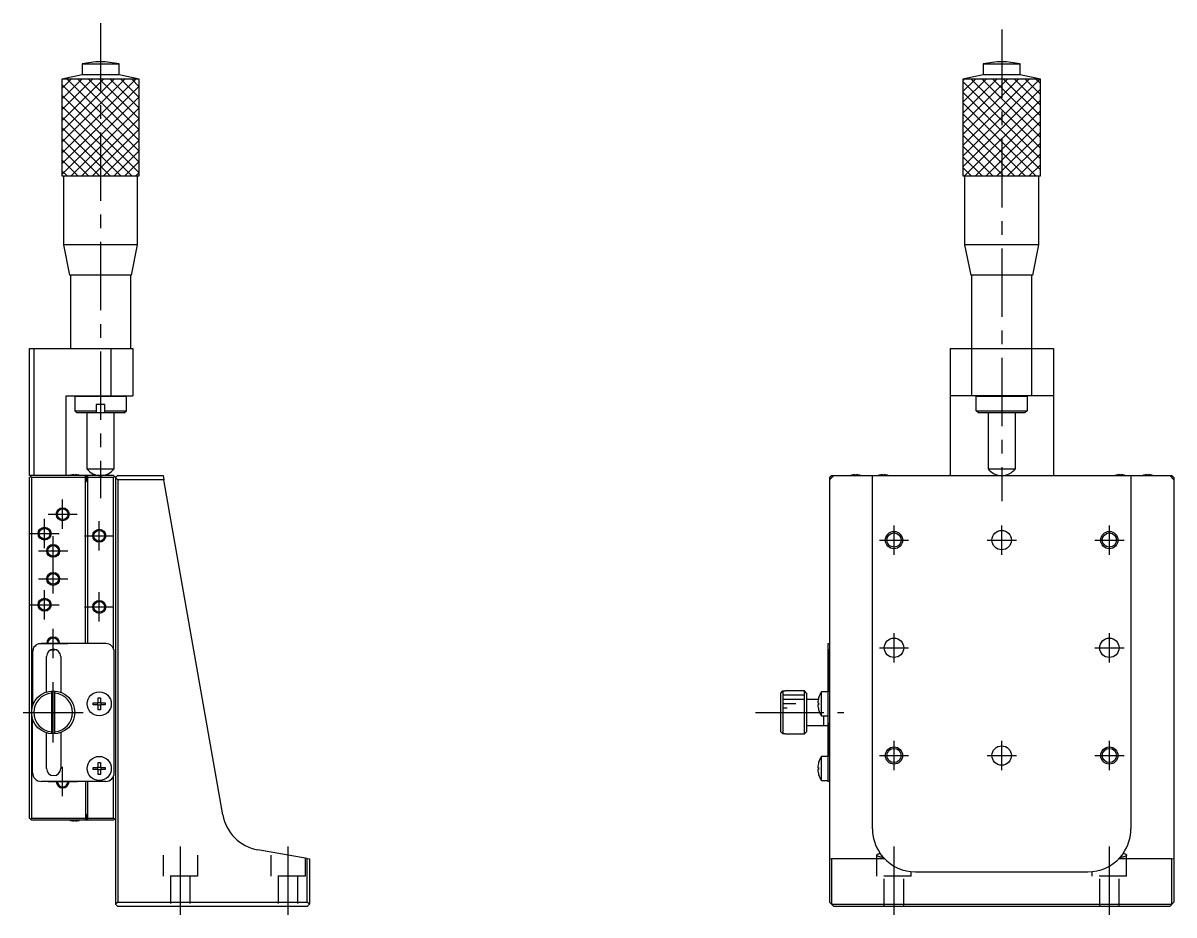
# Model space of a CAD drawing. Extents: x 0 to 620, y -8 to 411.
# Drawn here: x 352.3 to 619.5, y 117.5 to 324.5 of the extents above; entities that cross this region are included whole.
import ezdxf

# ---------------------------------------------------------------- set-up
doc = ezdxf.new("R2010")
doc.units = 0
doc.header["$LTSCALE"] = 0.5
doc.linetypes.add('CENTER', pattern=[50.8, 31.75, -6.35, 6.35, -6.35])
doc.linetypes.add('DASHED', pattern=[19.05, 12.7, -6.35])
for name, color, linetype in [('MSM_CENTER', 1, 'CENTER'), ('MSM_CONTINUOUS', 7, 'CONTINUOUS'), ('MSM_DASHED', 4, 'DASHED'), ('MSM_NARROW', 5, 'CONTINUOUS')]:
    doc.layers.add(name, color=color, linetype=linetype)

msp = doc.modelspace()

# ---------------------------------------------------------------- linework, layer by layer
at = {"layer": 'MSM_CENTER'}
for p, q in [((370.305297, 324.500469), (370.305297, 214.250469)), ((579.519684, 323.000469), (579.519684, 213.500469)), ((361.505297, 207.100469), (361.505297, 213.900469)), ((357.305297, 202.600469), (357.305297, 209.400469)), ((358.105297, 210.500469), (364.905297, 210.500469)), ((370.005297, 202.100469), (370.005297, 208.900469)), ((353.905297, 206.000469), (360.705297, 206.000469)), ((554.519684, 201.100469), (554.519684, 207.900469)), ((579.519684, 201.100469), (579.519684, 207.900469)), ((604.519684, 201.100469), (604.519684, 207.900469)), ((359.305297, 192.100469), (359.305297, 205.400469)), ((366.605297, 205.500469), (373.405297, 205.500469)), ((551.119684, 204.500469), (557.919684, 204.500469)), ((576.119684, 204.500469), (582.919684, 204.500469)), ((601.119684, 204.500469), (607.919684, 204.500469)), ((355.905297, 202.000469), (362.705297, 202.000469)), ((355.905297, 195.500469), (362.705297, 195.500469)), ((357.305297, 186.100469), (357.305297, 192.900469)), ((370.005297, 185.600469), (370.005297, 192.400469)), ((353.905297, 189.500469), (360.705297, 189.500469)), ((366.605297, 189.000469), (373.405297, 189.000469)), ((359.305297, 177.100469), (359.305297, 183.900469)), ((554.519684, 176.100469), (554.519684, 182.900469)), ((604.519684, 176.100469), (604.519684, 182.900469)), ((355.905297, 180.500469), (362.705297, 180.500469)), ((551.119684, 179.500469), (557.919684, 179.500469)), ((601.119684, 179.500469), (607.919684, 179.500469)), ((359.305297, 157.500469), (359.305297, 171.500469)), ((352.305297, 164.500469), (366.305297, 164.500469)), ((522.369684, 164.500469), (542.869684, 164.500469)), ((554.519684, 151.100469), (554.519684, 157.900469)), ((579.519684, 151.100469), (579.519684, 157.900469)), ((604.519684, 151.100469), (604.519684, 157.900469)), ((551.119684, 154.500469), (557.919684, 154.500469)), ((576.119684, 154.500469), (582.919684, 154.500469)), ((601.119684, 154.500469), (607.919684, 154.500469)), ((361.505297, 145.100469), (361.505297, 151.900469)), ((358.105297, 148.500469), (364.905297, 148.500469)), ((554.519684, 117.500469), (554.519684, 135.588632)), ((604.519684, 117.500469), (604.519684, 135.588632)), ((388.805297, 133.382104), (388.805297, 117.500469)), ((413.805297, 133.382104), (413.805297, 117.500469))]:
    msp.add_line(p, q, dxfattribs=at)
at = {"layer": 'MSM_CONTINUOUS'}
for p, q in [((366.005297, 315.000469), (374.605297, 315.000469)), ((366.005297, 315.000469), (366.005297, 312.500469)), ((374.605297, 312.500469), (374.605297, 315.000469)), ((575.219684, 315.000469), (583.819684, 315.000469)), ((575.219684, 315.000469), (575.219684, 312.500469)), ((583.819684, 312.500469), (583.819684, 315.000469)), ((366.005297, 312.500469), (361.305297, 311.500469)), ((379.305297, 311.500469), (361.305297, 311.500469)), ((361.305297, 311.500469), (361.305297, 289.000469)), ((374.605297, 312.500469), (366.005297, 312.500469)), ((379.305297, 311.500469), (374.605297, 312.500469)), ((379.305297, 289.000469), (379.305297, 311.500469)), ((575.219684, 312.500469), (570.519684, 311.500469)), ((588.519684, 311.500469), (570.519684, 311.500469)), ((570.519684, 311.500469), (570.519684, 289.000469)), ((583.819684, 312.500469), (575.219684, 312.500469)), ((588.519684, 311.500469), (583.819684, 312.500469)), ((588.519684, 289.000469), (588.519684, 311.500469)), ((361.305297, 289.000469), (379.305297, 289.000469)), ((361.705297, 289.000469), (361.705297, 273.000469)), ((378.905297, 273.000469), (378.905297, 289.000469)), ((570.519684, 289.000469), (588.519684, 289.000469)), ((570.919684, 289.000469), (570.919684, 273.000469)), ((588.119684, 273.000469), (588.119684, 289.000469)), ((378.905297, 273.000469), (361.705297, 273.000469)), ((361.705297, 273.000469), (363.105297, 266.000469)), ((377.505297, 266.000469), (378.905297, 273.000469)), ((588.119684, 273.000469), (570.919684, 273.000469)), ((570.919684, 273.000469), (572.319684, 266.000469)), ((586.719684, 266.000469), (588.119684, 273.000469)), ((377.505297, 266.000469), (363.105297, 266.000469)), ((363.305297, 266.000469), (363.305297, 249.000469)), ((377.305297, 249.000469), (377.305297, 266.000469)), ((586.719684, 266.000469), (572.319684, 266.000469)), ((572.519684, 266.000469), (572.519684, 238.000469)), ((586.519684, 238.000469), (586.519684, 266.000469)), ((353.805297, 219.500469), (353.805297, 249.000469)), ((353.805297, 249.000469), (377.805297, 249.000469)), ((354.805297, 249.000469), (354.805297, 219.500469)), ((372.805297, 238.000469), (372.805297, 249.000469)), ((377.805297, 249.000469), (377.805297, 238.000469)), ((567.519684, 249.000469), (591.519684, 249.000469)), ((567.519684, 249.000469), (567.519684, 219.500469)), ((591.519684, 249.000469), (591.519684, 219.500469)), ((362.305297, 238.000469), (377.805297, 238.000469)), ((362.305297, 219.500469), (362.305297, 238.000469)), ((364.505297, 238.000469), (364.305297, 237.800469)), ((376.305297, 237.800469), (376.105297, 238.000469)), ((591.519684, 238.000469), (567.519684, 238.000469)), ((573.719684, 238.000469), (573.519684, 237.800469)), ((585.519684, 237.800469), (585.319684, 238.000469)), ((376.305297, 237.800469), (364.305297, 237.800469)), ((364.305297, 237.800469), (364.305297, 234.500469)), ((371.305297, 236.000469), (369.305297, 236.000469)), ((369.305297, 236.000469), (369.305297, 234.000469)), ((371.305297, 234.000469), (371.305297, 236.000469)), ((376.305297, 234.500469), (376.305297, 237.800469)), ((585.519684, 237.800469), (573.519684, 237.800469)), ((573.519684, 237.800469), (573.519684, 236.000469)), ((573.603605, 236.000469), (573.519684, 236.000469)), ((573.603605, 234.500469), (573.603605, 236.000469)), ((585.519684, 236.000469), (585.435764, 236.000469)), ((585.435764, 236.000469), (585.435764, 234.500469)), ((585.519684, 236.000469), (585.519684, 237.800469)), ((364.305297, 234.500469), (369.305297, 234.500469)), ((364.305297, 234.500469), (364.805297, 234.000469)), ((375.805297, 234.000469), (364.805297, 234.000469)), ((367.130297, 234.000469), (367.130297, 221.067648)), ((371.305297, 234.500469), (376.305297, 234.500469)), ((373.480297, 221.067648), (373.480297, 234.000469)), ((375.805297, 234.000469), (376.305297, 234.500469)), ((573.603605, 234.500469), (585.435764, 234.500469)), ((574.111358, 234.000469), (573.603605, 234.500469)), ((584.928011, 234.000469), (574.111358, 234.000469)), ((576.344684, 234.000469), (576.344684, 221.067648)), ((582.694684, 221.067648), (582.694684, 234.000469)), ((585.435764, 234.500469), (584.928011, 234.000469)), ((373.305297, 219.500469), (353.805297, 219.500469)), ((353.805297, 219.000469), (354.305297, 219.500469)), ((354.305297, 219.000469), (354.055297, 219.250469)), ((363.418935, 219.56999), (363.416681, 219.574613)), ((364.125297, 219.56999), (364.125297, 219.690328)), ((364.485297, 219.56999), (364.125297, 219.56999)), ((364.485297, 219.690328), (364.485297, 219.56999)), ((365.193912, 219.574613), (365.191658, 219.56999)), ((366.805297, 180.500469), (366.805297, 219.500469)), ((367.005297, 219.500469), (367.005297, 218.100469)), ((367.130297, 221.067648), (373.480297, 221.067648)), ((367.305297, 219.500469), (367.305297, 180.500469)), ((373.305297, 219.500469), (374.305297, 218.500469)), ((373.305297, 219.000469), (373.555297, 219.250469)), ((374.305297, 219.500469), (373.805297, 219.000469)), ((374.305297, 219.500469), (384.805297, 219.500469)), ((384.805297, 219.500469), (384.981624, 218.500469)), ((539.519684, 219.000469), (540.019684, 219.500469)), ((540.519684, 219.500469), (539.519684, 218.500469)), ((539.769684, 219.250469), (540.019684, 219.000469)), ((540.019684, 219.500469), (619.019684, 219.500469)), ((544.733323, 219.56999), (544.731068, 219.574613)), ((545.439684, 219.56999), (545.439684, 219.690328)), ((545.799684, 219.56999), (545.439684, 219.56999)), ((545.799684, 219.690328), (545.799684, 219.56999)), ((546.5083, 219.574613), (546.506046, 219.56999)), ((549.519684, 137.500469), (549.519684, 219.500469)), ((551.133323, 219.56999), (551.131068, 219.574613)), ((551.839684, 219.56999), (551.839684, 219.690328)), ((552.199684, 219.56999), (551.839684, 219.56999)), ((552.199684, 219.690328), (552.199684, 219.56999)), ((552.9083, 219.574613), (552.906046, 219.56999)), ((576.344684, 221.067648), (582.694684, 221.067648)), ((606.133323, 219.56999), (606.131068, 219.574613)), ((606.839684, 219.56999), (606.839684, 219.690328)), ((607.199684, 219.56999), (606.839684, 219.56999)), ((607.199684, 219.690328), (607.199684, 219.56999)), ((607.9083, 219.574613), (607.906046, 219.56999)), ((609.519684, 219.500469), (609.519684, 137.500469)), ((612.533323, 219.56999), (612.531068, 219.574613)), ((613.239684, 219.56999), (613.239684, 219.690328)), ((613.599684, 219.56999), (613.239684, 219.56999)), ((613.599684, 219.690328), (613.599684, 219.56999)), ((614.3083, 219.574613), (614.306046, 219.56999)), ((619.519684, 218.500469), (618.519684, 219.500469)), ((619.519684, 219.000469), (619.019684, 219.500469)), ((619.019684, 219.000469), (619.269684, 219.250469)), ((353.805297, 140.000469), (353.805297, 219.000469)), ((354.305297, 219.000469), (354.305297, 140.000469)), ((366.805297, 219.000469), (354.305297, 219.000469)), ((366.805297, 218.100469), (367.005297, 218.100469)), ((373.305297, 219.000469), (367.305297, 219.000469)), ((373.305297, 179.372249), (373.305297, 219.000469)), ((373.805297, 219.000469), (373.805297, 120.000469)), ((384.981624, 218.500469), (374.305297, 218.500469)), ((374.305297, 218.500469), (374.305297, 120.500469)), ((398.695052, 140.72775), (384.981624, 218.500469)), ((539.519684, 219.000469), (539.519684, 120.500469)), ((619.519684, 219.000469), (619.519684, 120.500469)), ((371.505297, 180.500469), (356.505297, 180.500469)), ((539.219682, 179.150469), (539.219682, 177.500469)), ((539.219684, 148.500469), (539.219684, 180.500469)), ((539.219684, 180.500469), (539.519684, 180.500469)), ((354.505297, 178.500469), (354.505297, 165.900469)), ((357.755297, 169.254152), (357.755297, 177.500469)), ((361.055297, 177.500469), (361.055297, 169.184217)), ((373.505297, 150.500469), (373.505297, 178.500469)), ((539.219682, 177.500469), (539.219683, 169.300469)), ((358.905297, 169.484443), (358.905297, 159.516494)), ((359.705297, 159.516494), (359.705297, 169.484443)), ((528.219684, 168.982656), (528.719684, 169.484443)), ((528.219684, 160.018282), (528.219684, 168.982656)), ((528.719684, 169.484443), (528.719684, 159.516494)), ((528.719684, 169.484443), (529.219684, 169.484443)), ((529.219684, 169.484443), (529.219684, 169.500469)), ((533.719684, 169.500469), (529.219684, 169.500469)), ((533.719684, 159.500469), (533.719684, 169.500469)), ((534.219684, 169.000469), (533.719684, 169.500469)), ((534.219684, 169.000469), (534.219684, 160.000469)), ((537.677221, 163.700469), (537.677221, 169.300469)), ((539.219684, 169.300469), (537.677221, 169.300469)), ((368.606157, 166.760469), (369.745297, 166.760469)), ((368.606157, 166.240469), (368.606157, 166.760469)), ((369.745297, 166.240469), (368.606157, 166.240469)), ((369.675855, 166.240469), (369.675855, 166.760469)), ((369.745297, 167.899608), (370.265297, 167.899608)), ((369.745297, 166.760469), (369.745297, 167.899608)), ((369.745297, 166.829911), (370.265297, 166.829911)), ((369.745297, 165.10133), (369.745297, 166.240469)), ((370.265297, 166.171027), (369.745297, 166.171027)), ((370.265297, 167.899608), (370.265297, 166.760469)), ((370.265297, 166.760469), (371.404436, 166.760469)), ((370.265297, 166.240469), (370.265297, 165.10133)), ((371.404436, 166.240469), (370.265297, 166.240469)), ((370.334738, 166.760469), (370.334738, 166.240469)), ((371.404436, 166.760469), (371.404436, 166.240469)), ((536.927609, 167.500469), (534.219684, 167.500469)), ((536.833223, 166.760469), (537.02648, 166.760469)), ((537.02648, 166.240469), (536.833223, 166.240469)), ((537.020311, 167.902617), (537.02648, 167.899608)), ((537.02648, 166.760469), (537.02648, 166.240469)), ((354.505297, 150.500469), (354.505297, 163.100469)), ((370.265297, 165.10133), (369.745297, 165.10133)), ((537.02648, 165.10133), (537.020311, 165.098321)), ((537.677221, 163.700469), (539.219684, 163.700469)), ((538.219684, 161.500469), (538.219684, 163.700469)), ((534.219684, 161.500469), (539.219684, 161.500469)), ((539.219684, 162.06377), (539.219683, 154.300469)), ((539.219683, 154.300469), (539.219683, 161.500469)), ((357.755297, 151.500469), (357.755297, 159.746786)), ((361.055297, 159.81672), (361.055297, 151.500469)), ((528.719684, 159.516494), (528.219684, 160.018282)), ((529.219684, 159.516494), (528.719684, 159.516494)), ((529.219684, 159.500469), (529.219684, 159.516494)), ((529.219684, 159.500469), (533.719684, 159.500469)), ((533.719684, 159.500469), (534.219684, 160.000469)), ((369.745297, 152.899608), (370.265297, 152.899608)), ((369.745297, 151.760469), (369.745297, 152.899608)), ((370.265297, 152.899608), (370.265297, 151.760469)), ((537.020311, 152.902617), (537.02648, 152.899608)), ((537.677221, 148.700469), (537.677221, 154.300469)), ((539.219684, 154.300469), (537.677221, 154.300469)), ((368.606157, 151.760469), (369.745297, 151.760469)), ((368.606157, 151.240469), (368.606157, 151.760469)), ((369.745297, 151.240469), (368.606157, 151.240469)), ((369.675855, 151.240469), (369.675855, 151.760469)), ((369.745297, 151.829911), (370.265297, 151.829911)), ((369.745297, 150.10133), (369.745297, 151.240469)), ((370.265297, 151.171027), (369.745297, 151.171027)), ((370.265297, 150.10133), (369.745297, 150.10133)), ((370.265297, 151.760469), (371.404436, 151.760469)), ((370.265297, 151.240469), (370.265297, 150.10133)), ((371.404436, 151.240469), (370.265297, 151.240469)), ((370.334738, 151.760469), (370.334738, 151.240469)), ((371.404436, 151.760469), (371.404436, 151.240469)), ((536.833223, 151.760469), (537.02648, 151.760469)), ((537.02648, 151.240469), (536.833223, 151.240469)), ((537.02648, 150.10133), (537.020311, 150.098321)), ((537.02648, 151.760469), (537.02648, 151.240469)), ((371.505297, 148.500469), (356.505297, 148.500469)), ((366.805297, 148.500469), (366.805297, 139.500469)), ((367.305297, 148.500469), (367.305297, 139.500469)), ((373.305297, 140.000469), (373.305297, 149.628689)), ((537.677221, 148.700469), (539.219684, 148.700469)), ((539.519684, 148.500469), (539.219684, 148.500469)), ((354.305297, 139.500469), (353.805297, 140.000469)), ((354.055297, 139.750469), (354.305297, 140.000469)), ((354.305297, 140.000469), (366.805297, 140.000469)), ((373.305297, 139.500469), (354.305297, 139.500469)), ((363.416681, 139.426325), (363.418935, 139.430947)), ((364.125297, 139.430947), (364.485297, 139.430947)), ((364.125297, 139.31061), (364.125297, 139.430947)), ((364.485297, 139.430947), (364.485297, 139.31061)), ((365.191658, 139.430947), (365.193912, 139.426325)), ((366.805297, 140.900469), (367.005297, 140.900469)), ((367.005297, 139.500469), (367.005297, 140.900469)), ((367.305297, 140.000469), (373.305297, 140.000469)), ((373.555297, 139.750469), (373.305297, 140.000469)), ((373.805297, 140.000469), (373.305297, 139.500469)), ((418.305297, 130.588632), (406.806648, 132.616154)), ((550.519684, 131.382104), (550.532334, 131.43815)), ((550.531263, 131.328477), (550.519684, 131.382104)), ((550.565932, 131.275162), (550.531263, 131.328477)), ((550.532334, 131.43815), (550.570201, 131.493843)), ((550.62349, 131.222465), (550.565932, 131.275162)), ((550.570201, 131.493843), (550.633047, 131.548828)), ((550.703604, 131.170693), (550.62349, 131.222465)), ((550.633047, 131.548828), (550.720475, 131.602759)), ((550.805811, 131.120144), (550.703604, 131.170693)), ((550.720475, 131.602759), (550.83193, 131.655295)), ((550.929519, 131.071112), (550.805811, 131.120144)), ((550.83193, 131.655295), (550.96671, 131.706103)), ((551.074011, 131.023881), (550.929519, 131.071112)), ((550.96671, 131.706103), (551.12396, 131.754861)), ((551.238451, 130.978723), (551.074011, 131.023881)), ((551.12396, 131.754861), (551.302687, 131.801263)), ((551.421887, 130.935901), (551.238451, 130.978723)), ((552.073117, 130.825993), (551.302687, 131.801263)), ((551.623257, 130.895661), (551.421887, 130.935901)), ((607.736682, 131.801263), (606.977829, 130.838932)), ((607.617482, 130.935901), (607.416112, 130.895661)), ((607.800918, 130.978723), (607.617482, 130.935901)), ((607.736682, 131.801263), (607.915409, 131.754861)), ((607.965358, 131.023881), (607.800918, 130.978723)), ((607.915409, 131.754861), (608.072659, 131.706103)), ((608.10985, 131.071112), (607.965358, 131.023881)), ((608.072659, 131.706103), (608.207438, 131.655295)), ((608.233558, 131.120144), (608.10985, 131.071112)), ((608.207438, 131.655295), (608.318894, 131.602759)), ((608.335765, 131.170693), (608.233558, 131.120144)), ((608.318894, 131.602759), (608.406322, 131.548828)), ((608.415879, 131.222465), (608.335765, 131.170693)), ((608.406322, 131.548828), (608.469168, 131.493843)), ((608.473437, 131.275162), (608.415879, 131.222465)), ((608.469168, 131.493843), (608.507035, 131.43815)), ((608.508106, 131.328477), (608.473437, 131.275162)), ((608.507035, 131.43815), (608.519684, 131.382104)), ((608.519684, 131.382104), (608.508106, 131.328477)), ((418.305297, 120.500469), (418.305297, 130.588632)), ((418.305297, 130.588632), (418.805297, 130.500469)), ((418.805297, 130.500469), (418.805297, 120.000469)), ((539.519684, 130.588632), (540.019684, 130.500469)), ((540.019684, 130.500469), (540.019684, 120.000469)), ((552.378256, 130.500469), (540.019684, 130.500469)), ((551.841396, 130.858238), (551.623257, 130.895661)), ((552.07504, 130.823848), (551.841396, 130.858238)), ((619.019684, 130.500469), (606.661113, 130.500469)), ((607.197973, 130.858238), (606.964329, 130.823848)), ((607.416112, 130.895661), (607.197973, 130.858238)), ((619.019684, 130.500469), (619.519684, 130.588632)), ((619.019684, 120.000469), (619.019684, 130.500469)), ((559.519684, 127.500469), (599.519684, 127.500469)), ((374.305297, 120.500469), (373.805297, 120.000469)), ((374.305297, 120.500469), (418.305297, 120.500469)), ((418.805297, 120.000469), (418.305297, 120.500469)), ((540.519684, 119.500469), (539.519684, 120.500469)), ((619.519684, 120.500469), (618.519684, 119.500469)), ((374.305297, 119.500469), (373.805297, 120.000469)), ((418.305297, 119.500469), (374.305297, 119.500469)), ((418.305297, 119.500469), (418.805297, 120.000469)), ((540.019684, 120.000469), (619.019684, 120.000469)), ((618.519684, 119.500469), (540.519684, 119.500469))]:
    msp.add_line(p, q, dxfattribs=at)
for centre, radius in [((361.505297, 210.500469), 1.25), ((357.305297, 206.000469), 1.25), ((370.005297, 205.500469), 1.25), ((554.519684, 204.500469), 1.65), ((579.519684, 204.500469), 2.25), ((604.519684, 204.500469), 1.65), ((359.305297, 202.000469), 1.25), ((359.305297, 195.500469), 1.25), ((357.305297, 189.500469), 1.25), ((370.005297, 189.000469), 1.25), ((554.519684, 179.500469), 2.25), ((604.519684, 179.500469), 2.25), ((359.305297, 164.500469), 5), ((370.005297, 166.500469), 2.8), ((554.519684, 154.500469), 1.65), ((579.519684, 154.500469), 2.25), ((604.519684, 154.500469), 1.65), ((370.005297, 151.500469), 2.8)]:
    msp.add_circle(centre, radius, dxfattribs=at)
for centre, radius, start, end in [((370.305297, 296.760469), 18.74, 76.734971, 103.26504285), ((579.519684, 296.760469), 18.74, 76.734971, 103.26504285), ((364.305297, 216.500469), 3.2, 106.122533, 110.364135), ((364.305297, 216.500469), 3.194933, 93.229709, 106.106712), ((364.305297, 216.500469), 3.194933, 73.893288, 86.770291), ((364.305297, 216.500469), 3.2, 69.635865, 73.877467), ((370.305297, 223.500625), 4, 217.462651, 322.537349), ((545.619684, 216.500469), 3.2, 106.122533, 110.364135), ((545.619684, 216.500469), 3.194933, 93.229709, 106.106712), ((545.619684, 216.500469), 3.194933, 73.893288, 86.770291), ((545.619684, 216.500469), 3.2, 69.635865, 73.877467), ((552.019684, 216.500469), 3.2, 106.122533, 110.364135), ((552.019684, 216.500469), 3.194933, 93.229709, 106.106712), ((552.019684, 216.500469), 3.194933, 73.893288, 86.770291), ((552.019684, 216.500469), 3.2, 69.635865, 73.877467), ((579.519684, 223.500625), 4, 217.462651, 322.537349), ((607.019684, 216.500469), 3.2, 106.122533, 110.364135), ((607.019684, 216.500469), 3.194933, 93.229709, 106.106712), ((607.019684, 216.500469), 3.194933, 73.893288, 86.770291), ((607.019684, 216.500469), 3.2, 69.635865, 73.877467), ((613.419684, 216.500469), 3.2, 106.122533, 110.364135), ((613.419684, 216.500469), 3.194933, 93.229709, 106.106712), ((613.419684, 216.500469), 3.194933, 73.893288, 86.770291), ((613.419684, 216.500469), 3.2, 69.635865, 73.877467), ((359.305297, 180.500469), 1.25, 0, 180.00001985), ((356.505297, 178.500469), 2, 90, 180), ((359.405297, 177.500469), 1.65, 0, 180), ((371.505297, 178.500469), 2, 0, 90), ((359.305297, 164.500469), 4.5, 95.099689, 264.900311), ((359.305297, 164.500469), 4.5, 275.099689, 84.900311), ((541.819684, 166.500469), 5, 145.944202, 163.714157), ((541.819684, 166.500469), 4.993235, 163.727445, 177.015233), ((541.819684, 166.500469), 4.993235, 182.984767, 196.272555), ((541.819684, 166.500469), 5, 196.285843, 214.055798), ((541.819684, 151.500469), 4.993235, 163.727445, 177.015233), ((541.819684, 151.500469), 5, 145.944202, 163.714157), ((356.505297, 150.500469), 2, 180, 270), ((359.405297, 151.500469), 1.65, 180, 0), ((371.505297, 150.500469), 2, 270, 0), ((541.819684, 151.500469), 4.993235, 182.984767, 196.272555), ((541.819684, 151.500469), 5, 196.285843, 214.055798), ((361.505297, 148.500469), 1.25, 180, 0), ((364.305297, 142.500469), 3.2, 249.635865, 253.877467), ((364.305297, 142.500469), 3.194933, 253.893288, 266.770291), ((364.305297, 142.500469), 3.194933, 273.229709, 286.106712), ((364.305297, 142.500469), 3.2, 286.122533, 290.364135), ((408.54313, 142.464232), 10, 190, 260), ((559.519684, 137.500469), 10, 180, 214.74469621), ((599.519684, 137.500469), 10, 325.255309, 359.9999824), ((559.519684, 137.500469), 10, 221.886877, 270.00000112), ((599.519684, 137.500469), 10, 270, 318.11310065)]:
    msp.add_arc(centre, radius, start, end, dxfattribs=at)
at = {"layer": 'MSM_DASHED'}
for p, q in [((384.805297, 131.382104), (384.805297, 126.500469)), ((392.805297, 131.382104), (392.805297, 126.500469)), ((409.805297, 131.382104), (409.805297, 126.500469)), ((550.519684, 126.500469), (550.519684, 131.382095)), ((608.519684, 126.500469), (608.519684, 131.382106)), ((417.805297, 130.676796), (417.805297, 126.500469)), ((392.805297, 126.500469), (384.805297, 126.500469)), ((386.555297, 126.500469), (386.555297, 119.500469)), ((391.055297, 126.500469), (391.055297, 119.500469)), ((417.805297, 126.500469), (409.805297, 126.500469)), ((411.555297, 126.500469), (411.555297, 119.500469)), ((416.055297, 126.500469), (416.055297, 119.500469)), ((558.519684, 126.500469), (550.519684, 126.500469)), ((552.269684, 119.500469), (552.269684, 126.500469)), ((556.769684, 119.500469), (556.769684, 126.500469)), ((558.519684, 126.500469), (558.519684, 127.550594)), ((600.519684, 126.500469), (600.519684, 127.550594)), ((608.519684, 126.500469), (600.519684, 126.500469)), ((602.269684, 119.500469), (602.269684, 126.500469)), ((606.769684, 119.500469), (606.769684, 126.500469))]:
    msp.add_line(p, q, dxfattribs=at)
at = {"layer": 'MSM_NARROW'}
for p, q in [((361.305297, 309.335596), (363.470169, 311.500469)), ((361.305297, 306.835596), (365.970169, 311.500469)), ((361.305297, 304.335596), (368.470169, 311.500469)), ((361.305297, 301.835596), (370.970169, 311.500469)), ((361.305297, 299.335596), (373.470169, 311.500469)), ((361.305297, 296.835596), (375.970169, 311.500469)), ((361.305297, 294.335596), (378.470169, 311.500469)), ((361.305297, 310.22863), (379.305297, 292.22863)), ((362.533458, 311.500469), (379.305297, 294.72863)), ((365.033458, 311.500469), (379.305297, 297.22863)), ((367.533458, 311.500469), (379.305297, 299.72863)), ((370.033458, 311.500469), (379.305297, 302.22863)), ((372.533458, 311.500469), (379.305297, 304.72863)), ((375.033458, 311.500469), (379.305297, 307.22863)), ((377.533458, 311.500469), (379.305297, 309.72863)), ((570.519684, 311.114372), (570.905781, 311.500469)), ((570.519684, 308.614372), (573.405781, 311.500469)), ((570.519684, 306.114372), (575.905781, 311.500469)), ((570.519684, 303.614372), (578.405781, 311.500469)), ((570.519684, 301.114372), (580.905781, 311.500469)), ((570.519684, 298.614372), (583.405781, 311.500469)), ((570.519684, 296.114372), (585.905781, 311.500469)), ((570.519684, 293.614372), (588.405781, 311.500469)), ((570.519684, 310.949854), (588.519684, 292.949854)), ((572.46907, 311.500469), (588.519684, 295.449854)), ((574.96907, 311.500469), (588.519684, 297.949854)), ((577.46907, 311.500469), (588.519684, 300.449854)), ((579.96907, 311.500469), (588.519684, 302.949854)), ((582.46907, 311.500469), (588.519684, 305.449854)), ((584.96907, 311.500469), (588.519684, 307.949854)), ((587.46907, 311.500469), (588.519684, 310.449854)), ((361.305297, 291.835596), (379.305297, 309.835596)), ((361.305297, 307.72863), (379.305297, 289.72863)), ((361.305297, 289.335596), (379.305297, 307.335596)), ((570.519684, 291.114372), (588.519684, 309.114372)), ((570.519684, 308.449854), (588.519684, 290.449854)), ((361.305297, 305.22863), (377.533458, 289.000469)), ((363.470169, 289.000469), (379.305297, 304.835596)), ((570.519684, 305.949854), (587.46907, 289.000469)), ((570.905781, 289.000469), (588.519684, 306.614372)), ((361.305297, 302.72863), (375.033458, 289.000469)), ((365.970169, 289.000469), (379.305297, 302.335596)), ((570.519684, 303.449854), (584.96907, 289.000469)), ((573.405781, 289.000469), (588.519684, 304.114372)), ((361.305297, 300.22863), (372.533458, 289.000469)), ((368.470169, 289.000469), (379.305297, 299.835596)), ((570.519684, 300.949854), (582.46907, 289.000469)), ((575.905781, 289.000469), (588.519684, 301.614372)), ((361.305297, 297.72863), (370.033458, 289.000469)), ((370.970169, 289.000469), (379.305297, 297.335596)), ((570.519684, 298.449854), (579.96907, 289.000469)), ((578.405781, 289.000469), (588.519684, 299.114372)), ((580.905781, 289.000469), (588.519684, 296.614372)), ((361.305297, 295.22863), (367.533458, 289.000469)), ((373.470169, 289.000469), (379.305297, 294.835596)), ((570.519684, 295.949854), (577.46907, 289.000469)), ((583.405781, 289.000469), (588.519684, 294.114372)), ((361.305297, 292.72863), (365.033458, 289.000469)), ((375.970169, 289.000469), (379.305297, 292.335596)), ((570.519684, 293.449854), (574.96907, 289.000469)), ((585.905781, 289.000469), (588.519684, 291.614372)), ((361.305297, 290.22863), (362.533458, 289.000469)), ((378.470169, 289.000469), (379.305297, 289.835596)), ((570.519684, 290.949854), (572.46907, 289.000469)), ((588.405781, 289.000469), (588.519684, 289.114372)), ((533.719684, 168.500469), (528.719684, 168.500469)), ((533.719684, 167.500469), (528.719684, 167.500469)), ((531.719684, 166.500469), (528.719684, 166.500469)), ((529.719684, 165.500469), (528.719684, 165.500469))]:
    msp.add_line(p, q, dxfattribs=at)
for centre, radius in [((361.505297, 210.500469), 1.5), ((357.305297, 206.000469), 1.5), ((370.005297, 205.500469), 1.5), ((554.519684, 204.500469), 2), ((604.519684, 204.500469), 2), ((359.305297, 202.000469), 1.5), ((359.305297, 195.500469), 1.5), ((357.305297, 189.500469), 1.5), ((370.005297, 189.000469), 1.5), ((554.519684, 154.500469), 2), ((604.519684, 154.500469), 2)]:
    msp.add_circle(centre, radius, dxfattribs=at)
for centre, start, end in [((359.305297, 180.500469), 0, 180), ((359.305297, 180.500469), 253.366025, 290.45228), ((361.505297, 148.500469), 180, 0)]:
    msp.add_arc(centre, 1.5, start, end, dxfattribs=at)

doc.saveas('drawing.dxf')
